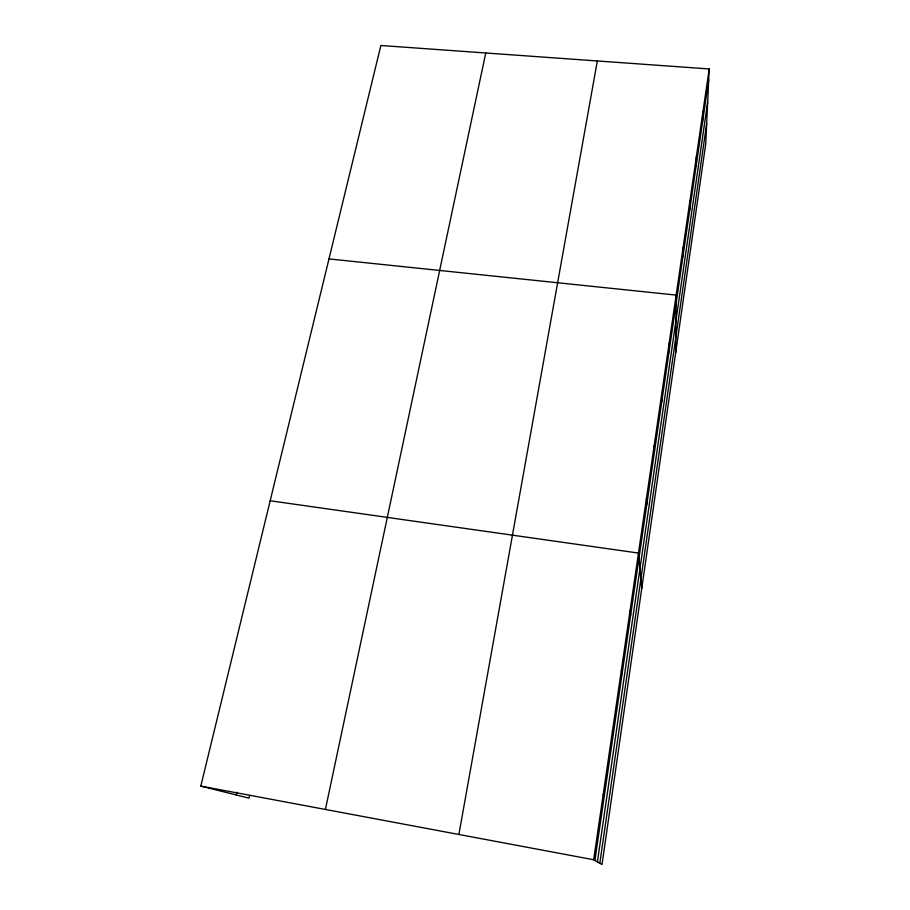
<?xml version="1.0" encoding="UTF-8"?>
<svg xmlns="http://www.w3.org/2000/svg" width="910" height="910" viewBox="0 0 910 910"><rect width="100%" height="100%" fill="white"/><g stroke="black" fill="none" stroke-linecap="round" stroke-linejoin="round"><path stroke-width="1.36" d="M675.652 352.921L676.164 295.102L328.976 258.918M682.944 256.506L683.114 247.531M689.621 210.654L689.882 201.167M696.139 165.95L696.48 155.985M702.497 122.349L702.918 111.93M709.197 68.955L705.75 143.803L602.01 864.5L593.673 859.745L200.803 786.104L380.869 45.5L709.197 68.955L593.673 859.745M597.404 861.872L707.673 102.091M599.815 863.249L706.672 123.817M594.901 860.451L708.697 79.818M458.879 834.481L597.335 60.97M325.405 809.456L485.758 52.996M249.613 795.431L248.976 798.161L200.803 786.104M236.247 794.965L236.884 792.235M270.179 500.762L638.479 553.064L641.743 588.474M603.182 794.635L604.251 796.352M612.407 731.492L613.317 734.165M621.359 670.238L622.11 673.798M630.038 610.792L630.653 615.194M646.43 498.612L646.783 504.527M654.165 445.638L654.404 452.247M661.695 394.11L661.82 401.355M669.021 343.946L669.043 351.806"/></g></svg>
